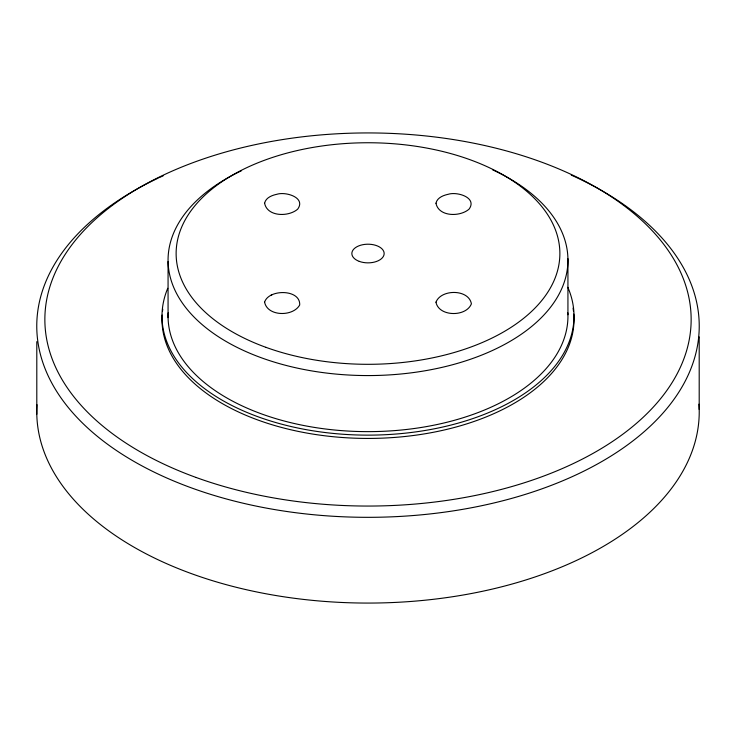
<?xml version="1.0" encoding="UTF-8"?>
<svg xmlns="http://www.w3.org/2000/svg" width="736" height="736" viewBox="0 0 736 736"><rect width="100%" height="100%" fill="white"/><g stroke="black" fill="none" stroke-linecap="round" stroke-linejoin="round"><path stroke-width="1.1" d="M271.225 294.998L272.136 294.63M699.2 336.895L699.2 409.455M567.934 258.686L567.934 314.76M168.066 261.565L168.066 317.639M36.8 341.67L36.8 414.23M573.795 314.06A206.006 118.938 0 0 1 368.856 438.426A206.006 118.938 0 0 1 162.141 315.045M162.509 311.098A206.006 118.938 0 0 1 162.776 309.129M573.068 308.145A206.006 118.938 0 0 1 573.491 311.098M571.274 175.104A331.228 191.231 0 0 1 613.594 454.406A331.228 191.231 0 0 1 128.018 457.902A331.228 191.231 0 0 1 158.268 178.075M159.252 177.615A331.228 191.231 0 0 1 163.226 175.784M567.842 287.325A206.006 118.938 0 0 1 368.856 435.132A206.006 118.938 0 0 1 167.744 288.291M567.861 312.837A199.944 115.442 0 0 1 368 431.636A199.944 115.442 0 0 1 168.139 312.837M698.961 404.165A331.228 191.231 0 0 1 368.46 603.069A331.228 191.231 0 0 1 37.002 404.69M492.669 169.878A199.944 115.442 0 0 1 515.136 338.293A199.944 115.442 0 0 1 222.566 339.351A199.944 115.442 0 0 1 241.399 170.78M264.601 203.228C267.26 216.954 288.77 217.056 297.721 209.116C306.194 197.496 285.476 191.305 276.727 194.332A2.953 1.702 0 0 0 276.009 194.479C271.326 195.574 265.678 197.993 264.601 203.228M264.601 302.174C267.435 316.618 293.103 316.903 299.699 304.962C300.592 288.898 268.585 288.972 264.601 302.174M435.97 203.228C438.638 216.954 460.138 217.056 469.09 209.116C477.563 197.496 456.854 191.305 448.104 194.332A2.953 1.702 0 0 0 447.378 194.479C442.704 195.574 437.055 197.993 435.97 203.228M435.97 302.174C438.73 316.83 466.155 317.207 471.399 303.83C468.832 288.963 441.057 288.935 435.97 302.174M196.08 477.462A323.15 186.567 0 0 0 690.92 326.471A323.15 186.567 0 0 0 217 154.551A323.15 186.567 0 0 0 196.08 477.462M265.917 347.328A191.866 110.777 0 0 0 559.737 257.674A191.866 110.777 0 0 0 278.346 155.59A191.866 110.777 0 0 0 265.917 347.328M359.242 261.372A16.155 9.329 0 0 0 384.137 253.994A16.155 9.329 0 0 0 360.622 245.235A16.155 9.329 0 0 0 359.242 261.372"/></g></svg>
